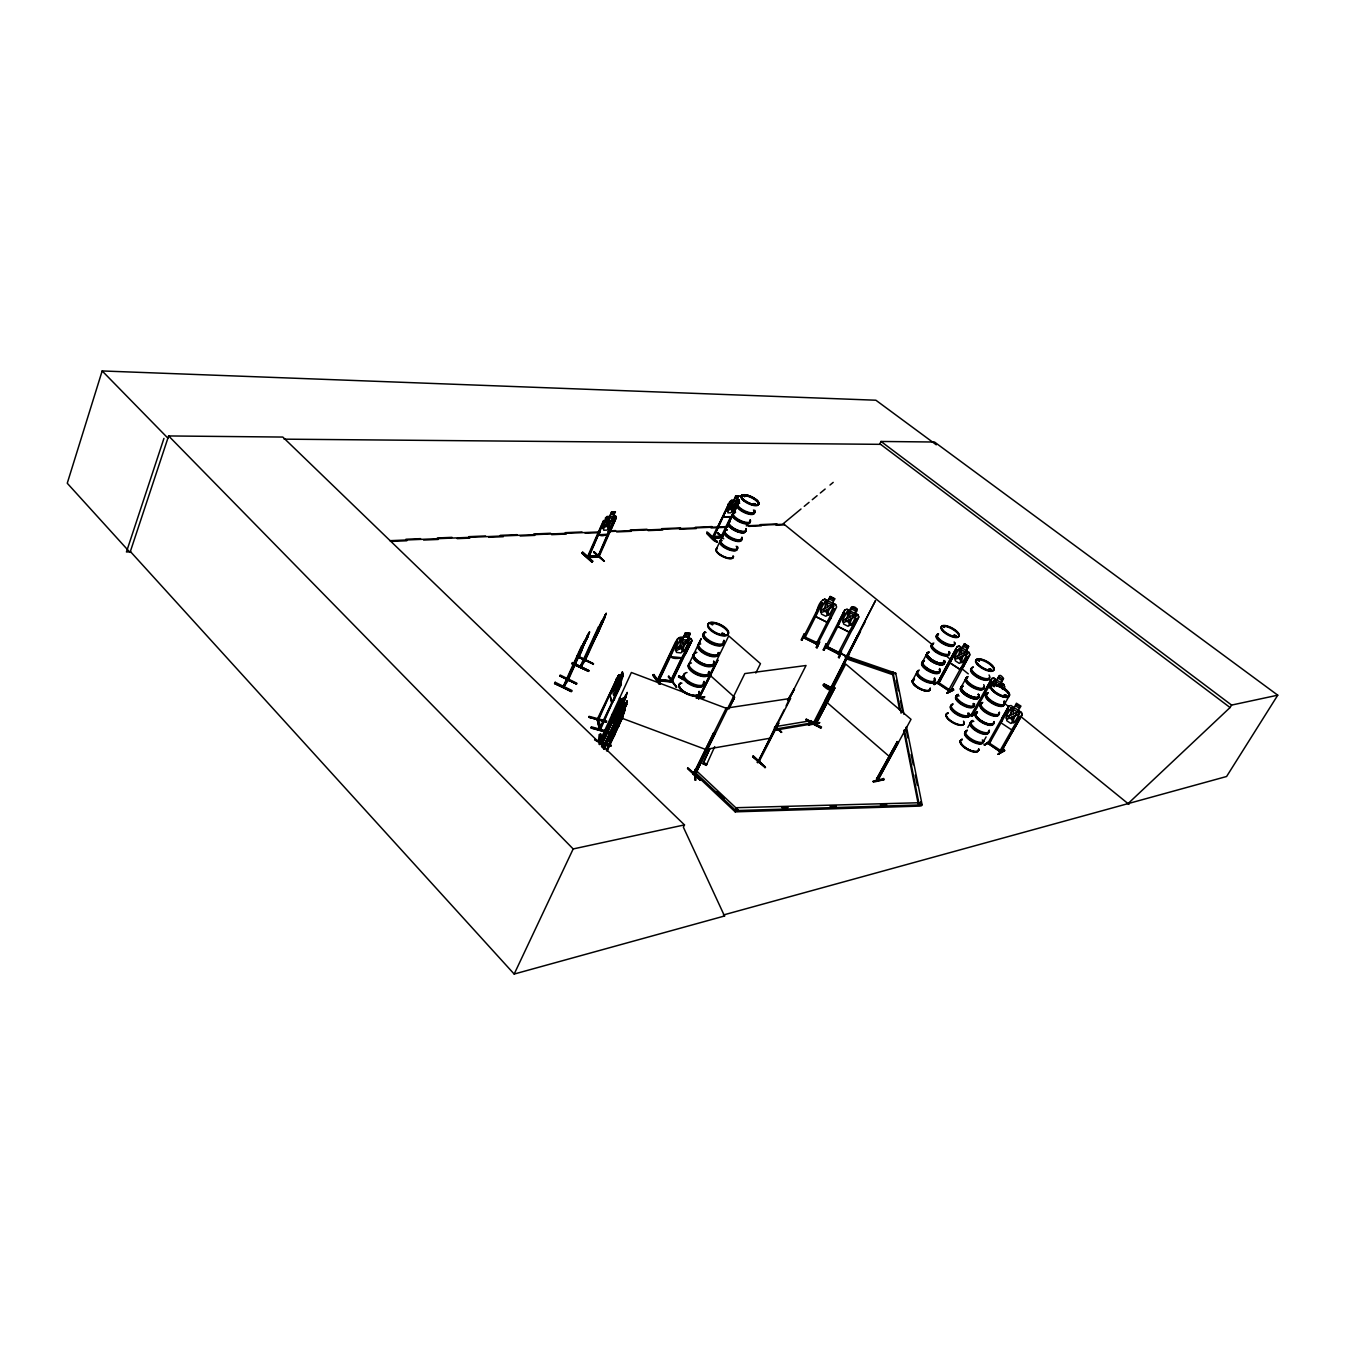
<?xml version="1.0" encoding="UTF-8"?>
<svg xmlns="http://www.w3.org/2000/svg" width="1345" height="1345" viewBox="0 0 1345 1345"><rect width="100%" height="100%" fill="white"/><g stroke="black" fill="none" stroke-linecap="round" stroke-linejoin="round"><path stroke-width="1.5" d="M979.278 660.647L977.899 660.395M978.79 660.496L979.294 660.294M603.955 619.255L606.141 613.404L601.333 622.147M700.089 697.45L698.963 696.979L699.652 697.517M814.751 721.946C812.161 722.147 817.138 721.693 813.775 723.946L833.278 685.984M695.18 779.73L695.483 769.088L694.962 779.814L695.937 780.167L695.298 769.76M696.071 770.197L695.483 769.088M600.711 727.695C599.887 730.15 600.492 724.787 600.021 729.175M599.298 728.889L619.036 687.833L599.517 729.948L599.13 728.839L600.105 729.209M620.684 685.58L621.272 682.672L600.223 730.1L599.904 729.04M713.338 733.294L714.935 734.219L713.338 733.294L693.247 774.468L694.827 774.955L714.901 733.109L695.012 775.023L744.811 673.576L806.025 665.506L788.321 700.358M694.962 779.814L695.079 769.928M598.559 718.18L598.777 719.222L598.575 718.297M598.256 720.651L597.13 719.575L616.851 678.754L598.155 720.617M758.731 762.396L778.755 723.038L757.622 762.548L790.641 698.408L726.182 708.142L693.247 774.468L694.306 771.526L735.849 810.581L920.854 804.915L920.199 806.092L735.194 811.859L695.163 774.182L693.986 774.468L714.212 733.697L715.338 733.513M955.505 636.673L955.303 635.849M955.74 635.832L953.807 635.445L956.564 636.521M953.975 635.512L955.353 636.857M954.479 635.933L954.513 635.143M609.05 731.545L608.781 732.958L590.976 727.679L591.38 726.821L609.016 731.663M608.73 732.403L591.094 727.527M670.903 680.166L672.517 680.318M672.08 682.134C671.743 678.014 673.206 683.663 670.23 681.511L681.78 657.621M816.398 647.315L819.223 640.977L816.196 647.449L817.003 647.853L819.626 642.036L818.836 641.666M817.02 647.819L819.643 641.985M943.265 626.82L944.274 627.325M591.144 728.149L608.814 732.857M838.776 656.797L839.129 657.806L841.6 651.871L840.793 651.552M839.145 657.772L841.029 651.568M841.23 650.946L838.338 657.402M607.183 750.039L621.777 718.6L625.206 709.925L625.173 706.646L622.634 712.161L622.836 709.807L622.55 717.507M623.34 702.897C632.066 678.468 623.576 704.023 622.634 706.293L604.09 746.29M623.223 712.9L623.592 711.572M614.934 734.252C606.914 750.308 621.155 704.074 623.643 706.697L627.089 701.115L623.458 712.732M623.929 712.077L624.03 710.16M624.769 699.854L625.677 696.222L625.593 698.105M624.753 710.328L625.089 706.915M622.348 717.44L625.173 706.646M623.424 705.183L623.693 697.651L623.576 699.686M614.06 718.331L613.74 725.997L622.567 707.941L623.408 702.83M676.585 687.11L668.583 675.947L676.569 687.144L676.148 686.269M603.67 749.098L620.533 713.808L604.308 749.333M620.264 710.849L620.936 710.194L603.384 746.963M620.734 702.275L621.407 701.653L602.072 744.188L602.879 741.7L602.039 742.457M617.288 726.737L617.473 723.711L622.029 713.976L621.861 716.986L606.545 749.821M618.212 714.38L618.381 711.421L622.886 701.771L622.718 704.713L602.56 747.971M612.765 738.489L613.303 730.722L615.506 724.484M613.824 725.745L614.261 718.398M596.339 741.045L610.781 745.971M626.35 702.712L625.425 706.36L625.543 704.461M626.82 704.343L626.888 701.048M624.231 711.808L624.584 704.225L603.737 748.19M622.046 716.33L622.247 713.153M623.357 711.236L623.542 708.277L621.289 713.119M619.389 723.845L619.541 721.592M619.608 721.525L618.515 726.603L619.255 723.644M816.264 723.929L815.087 722.904M602.745 741.7C601.114 742.289 600.61 743.886 602.072 744.02M601.568 746.744L601.854 742.894M602.207 746.963L602.476 743.112M816.264 723.795L815.204 723.005M610.142 736.825C609.016 757.353 608.898 733.95 612.53 730.722M621.054 699.064L619.44 698.139L621.054 699.064L601.534 740.591L621.087 698.744M593.918 552.257L604.376 561.168L594.036 551.618M953.605 690.002L947.014 693.196L953.622 690.086L953.286 688.943L947.014 693.196M953.336 689.06L947.452 692.608M602.409 739.548L600.761 738.035L600.324 739.649M600.643 738.069C605.502 738.59 598.844 742.86 601.03 738.102M598.643 742.289L599.483 734.471L599.433 744.323M600.66 734.084L599.45 744.592L600.812 734.067L599.433 734.521M600.828 738.136L602.409 739.145M603.888 561.151L593.717 552.358M1004.295 749.552L998.074 754.326L1004.58 750.678L998.074 754.326M621.188 682.789L620.617 680.452L623.105 675.257L622.281 671.928L623.29 675.308L620.432 683.882L613.707 695.819L612.967 692.692L614.463 686.942L622.432 672.265M623.29 712.598L621.726 716.078M873.023 781.411L883.867 779.73L873.51 782.134M883.631 778.604L883.867 779.797M831.529 687.967L823.812 683.882L831.227 687.581M831.714 688.606C831.378 695.382 812.363 676.367 832.656 690.288M831.294 686.807L832.118 686.454M830.706 618.633L826.872 622.197L815.843 616.683C816.718 610.596 818.5 601.333 824.737 599.147L827.948 600.744M816.028 616.598L816.751 611.656M584.873 659.487L585.932 659.184L585.294 660.614M584.251 661.034L585.277 660.798M600.173 729.982L600.963 728.452M825.376 647.264L839.532 654.578L840.255 653.115L838.994 652.409L826.183 646.02L825.275 647.466L844.694 609.991L846.98 609.184L850.174 610.849C849.536 602.56 861.977 608.697 854.899 613.202L857.975 614.665L858.833 617.086L852.848 628.703L849.031 632.184L838.036 626.619L838.776 621.609M581.78 665.489L581.225 666.851M838.036 626.619L838.944 621.659L844.828 610.126M584.671 660.076L579.981 667.187L581.225 665.035M580.754 665.725L581.275 666.078M597.214 719.693L599.5 729.831L600.206 728.452M670.92 656.713L671.592 651.821M568.548 679.444L569.086 678.771L567.977 678.973M588.168 636.79L588.303 635.563L567.304 680.62L568.431 680.116M585.613 640.035L586.622 639.699L585.714 639.312L583.31 643.414L563.488 687.379L564.698 685.21M562.933 686.891L563.505 685.378L564.345 685.799M563.622 685.546L564.799 685.193M599.988 530.384L599.181 534.722L607.654 534.251M764.801 767.642L765.204 766.818L753.032 755.789L765.456 767.423L752.612 756.596L765.456 767.474M949.957 662.95L950.982 657.89L949.957 662.95L959.876 669.491L963.676 666.246L959.859 669.289M765.002 767.507L752.83 756.462M778.654 729.646L781.596 732.352L776.721 728.671M985.313 689.951L984.254 695.096L985.465 690.035M1015.542 726.502L1011.524 729.797L1001.1 722.887L1002.143 717.709L1008.834 706.276M1001.168 722.837L1002.21 717.658M621.524 718.062L621.609 717.12L619.44 720.197C629.544 696.374 609.655 736.875 618.347 722.484L615.808 730.369L621.524 718.062L706.999 749.955M613.135 730.974L613.135 731.882M736.959 500.121L738.926 499.987L739.464 501.517L731.142 516.867L723.492 517.001L724.551 512.966M723.593 517.085L724.568 512.849M587.984 636.689L588.219 635.765M604.863 616.968L603.619 618.868M724.35 634.739L723.459 634.739M724.938 634.756C722.719 637.026 721.626 631.847 721.996 633.411M754.646 503.635L755.571 504.308L754.78 504.829M755.587 504.526L753.704 503.669L754.293 504.627M579.947 667.103L598.559 626.652M936.288 444.808L875.881 400.222L102.17 370.951L67.25 483.242L130.045 552.425L168.629 435.948L282.803 437.058L684.487 824.905L683.361 827.175L724.518 915.995L723.492 914.953L1226.59 776.502L1277.75 695.18L934.489 442.017L881.025 441.463L879.865 443.783L1230.07 707.537L1231.6 705.083L1277.75 695.18M712.093 624.181L712.665 624.198M711.001 623.828L712.749 624.719L711.387 623.609M711.438 623.727L711.875 624.483M712.497 624.046L711.791 623.424M622.365 707.857L623.492 705.066M609.487 744.525L622.634 717.373L607.133 750.964M744.642 495.717L745.08 496.12M744.626 496.574L744.525 496.708M623.357 714.565L624.097 711.606L606.477 750.729M163.939 438.403L126.43 551.971L130.616 551.786M611.975 703.116L610.176 695.348L618.28 675.526L597.499 720.651L598.172 719.071M597.937 631.393L598.559 630.385M613.858 730.268L612.278 737.094L614.093 734.589M582.688 646.222L584.739 641.212L583.511 644.642M596.894 632.688L595.852 635.529L599.786 628.451M614.077 732.016L612.967 735.984M599.416 627.308L601.467 622.382L600.206 625.778M559.923 675.694L576.585 683.798M612.732 730.789L610.075 736.925M593.397 663.993L576.887 656.495L593.364 664.077L578.989 656.932M579.426 655.772L575.626 661.353L577.392 657.066M575.626 661.353L577.459 656.965M594.171 637.648L592.54 642.053L596.121 636.757M581.124 666.935L601.383 622.012L592.54 642.053L598.794 631.242L596.087 636.857M856.126 618.767L857.337 619.608L856.126 618.767L837.935 653.788L838.994 652.409L853.823 660.513M844.643 613.034L843.349 612.395L844.643 613.034L826.721 648.172L827.478 646.659L825.948 646.239M581.679 552.997L582.654 552.207L592.691 561.168L591.716 561.975L581.696 552.98L591.817 561.874L592.674 561.184M588.774 557.603L588.673 555.804L587.496 557.603L598.777 556.964L587.126 557.233L589.009 555.888M588.421 557.217L587.261 557.25L603.485 520.582L604.51 520.549L588.656 557.57M604.863 520.868L603.838 520.902L587.799 557.637M610.933 529.947L616.329 517.724L615.741 516.177L607.133 516.699C604.393 521.389 589.984 541.026 607.772 534.352L610.933 529.863L607.789 534.486M588.303 557.217L599.651 531.561M601.265 527.879L602.896 524.214M615.354 511.705L611.605 511.823L609.705 516.463L607.217 518.195L603.468 526.685L603.737 530.233L607.217 530.098L610.68 526.399L614.43 517.959L613.253 516.497L615.455 511.789L611.672 511.957L609.756 516.614L607.032 516.614M616.178 517.791L598.895 557.032L598.777 555.25L597.718 557.082L609.335 529.829M823.258 649.837L824.048 650.274L823.241 649.87L825.931 644.02M824.031 650.038L826.94 643.734L824.048 650.274M597.92 557.065L613.959 520.532L614.984 520.498L613.959 520.532M598.357 556.628L614.631 520.196M571.659 691.195L554.543 683.479L571.591 691.347L571.978 690.506L555.182 682.285M554.812 683.109L555.182 682.268M559.823 675.896L560.209 675.039L576.837 683.243L576.467 684.05L559.823 675.896L576.467 684.05M571.894 663.757L588.572 671.239L571.961 663.623M572.146 663.371L572.516 662.547L588.891 670.567L588.505 671.39L572.129 663.371M581.746 645.617L562.916 687.093L567.725 679.897M576.887 656.495L577.274 655.654L593.481 663.657L593.111 664.447M583.511 643.498L563.622 687.312L568.363 679.864M876.671 779.461C876.772 780.403 880.925 779.747 877.562 777.78M585.697 639.396L588 634.235L567.304 680.62M587.109 637.345L589.564 631.965L567.893 680.906M600.122 624.467L580.62 667.524L585.226 660.345M584.201 661.101L603.182 621.037L602.409 620.533M584.537 660.429L606.141 613.404M584.89 661.303L604.594 617.943L598.76 631.293M571.322 691.75L554.594 683.378M709.807 748.778L702.947 763.758L706.243 765.372L714.75 746.593M805.352 637.227L817.928 643.011L817.373 644.659L836.624 606.982L835.733 604.628L832.673 603.098M833.816 608.915L835.195 609.369L833.816 608.915L816.18 644.036M826.872 622.197L815.86 616.632M817.323 644.574L803.251 637.58L821.122 602.358L822.333 603.199L821.122 602.358M702.947 763.758L709.555 749.417M816.936 642.523L818.18 643.145M588.791 717.238L589.144 716.347L606.696 721.088L606.309 721.929L588.791 717.238L606.309 721.929M598.777 718.449C595.347 722.803 603.821 736.791 598.609 719.76M598.206 720.819L598.794 719.34M622.483 671.979L619.86 677.325L619.322 675.106M599.13 728.94L599.82 727.46M620.818 685.58L614.312 699.299M620.785 701.417L601.417 742.978M602.123 743.331L623.878 697.736M623.492 699.972L625.997 694.491M626.198 694.558L618.465 709.841L616.279 718.516L618.112 715.977M619.927 713.825L624.702 704.511M604.359 748.425L622.836 709.807M624.551 706.613L627.089 701.115M610.714 746.206L611.118 745.315M721.609 536.773C716.33 538.958 711.606 534.284 713.422 538.017L729.007 503.904L712.144 537.731L722.853 536.436L721.761 536.42M729.007 503.904L713.136 537.681L712.127 537.681M723.728 538.807L717.642 532.721L722.484 536.823M652.829 675.274L654.023 674.551L652.829 675.274L659.252 684.168M717.154 541.783C695.214 517.909 714.38 545.767 717.473 541.245M736.673 500.172L738.825 495.834L736.791 500.256L737.732 501.618L734.051 509.402L730.89 512.764L727.897 512.849L727.847 509.553L731.529 501.752L733.798 500.323L735.614 495.885L738.926 495.918M130.347 551.5L514.177 974.049L573.172 848.947L684.487 824.905M724.484 531.712L720.853 537.361L722.349 536.067M720.87 537.277L730.654 516.799M753.435 510.024A9.684 3.447 25.4 0 1 751.62 514.076A9.684 3.447 25.4 0 1 740.187 509.52A9.684 3.447 25.4 0 1 738.102 503.904L721.441 537.681M726.25 527.98L730.654 518.649M716.397 548.928L719.962 541.447M722.181 537.697L723.946 533.864M730.991 518.935L739.346 501.433M824.704 599.197L835.699 604.678M581.679 649.753L586.924 638.068L586.302 639.026M658.882 680.873L659.807 679.444L658.142 678.855L657.503 680.704L658.915 680.94L677.376 641.968L675.778 641.464L657.251 680.335L671.693 681.696L687.48 648.542M671.962 682.049L657.503 680.704L677.527 638.892L679.881 637.328L683.243 637.816M657.89 680.839L658.512 679.376L670.97 680.923L659.353 679.494M677.661 638.976C674.585 649.719 661.185 660.815 681.999 658.024L685.816 653.334L691.952 640.455L691.078 638.572L687.967 638.236L690.355 633.512L687.816 638.488L689.447 640.354L685.177 649.332L680.957 652.897L676.485 652.443L675.896 648.34L680.166 639.329L683.327 637.984L685.462 632.856L683.159 637.698M658.495 680.351L659.538 679.477M658.646 680.436L670.113 656.41M804.663 638.253L822.417 602.997M803.89 636.319L805.268 637.429M670.499 681.915L671.054 680.183M672.517 680.704L670.651 681.932L688.808 642.876L690.388 643.381L689.077 643.229M671.878 682.15L691.75 640.506C690.422 636.034 680.839 636.37 677.527 638.892M803.318 637.345L805.268 636.656M812.447 723.593L820.938 728.116L806.109 719.071L821.509 726.989L821.106 727.746L812.565 723.341M692.036 640.573L685.9 653.451L681.865 657.755L670.836 656.612M683.411 679.83L678.704 676.501M679.006 675.879L684.033 678.821L679.006 675.879L682.033 678.569M689.397 663.22L693.499 654.645M693.902 653.821L698.021 645.196M802.242 639.564L801.116 639.917L803.957 634.134M801.906 640.304L804.999 633.865L801.839 640.136M604.712 616.43L605.569 614.917M849.552 653.72L830.622 690.388M864.953 622.247L846.089 657.201L845.702 655.94L895.72 673.189L903.958 714.279M718.062 660.16L698.778 698.828L698.996 696.945M696.878 697.836L704.73 696.676L704.343 697.467L698.274 698.408L728.704 635.899L760.463 663.657L755.823 673.021M698.727 698.828L717.658 660.21M710.832 675.055L698.845 698.341M704.023 697.181L696.239 698.307L704.343 697.467M892.407 673.223L892.945 672.13L892.895 674.753L845.585 658.546L875.545 600.526L830.924 687.497M846.98 655.503C847.585 657.957 847.72 653.3 846.089 657.201M572.466 662.665L588.858 670.634M813.406 722.971L860.514 631.242L830.437 689.43M830.504 687.967L832.118 686.622M687.631 768.314L699.955 780.05L700.375 779.209L687.9 767.76M728.755 707.336L734.286 698.122L728.94 708.983M728.519 708.613L734.286 698.122M706.243 765.372L706.865 764.111L703.569 762.514M832.925 689.766L823.325 684.84L832.706 689.245M853.924 660.294L839.818 652.93L854.193 659.807M580.065 651.451L581.813 647.971M600.005 626.451L603.535 619.389L602.93 620.314M583.142 647.315L579.056 654.628L585.882 639.497M804.999 633.865L803.839 634.184M804.814 638.32L805.537 636.857M828.032 600.963L830.151 596.39L834.858 598.794L832.42 603.232L834.034 605.855L829.932 613.959L825.813 616.245L821.425 614.06L820.82 609.419L824.922 601.299L828.016 601.03L830.218 596.659M824.855 701.014L841.684 667.675M815.911 643.919L816.684 642.389M787.514 700.157L794.088 688.993L786.119 705.873M841.886 666.313L857.353 635.731M787.918 700.526L794.508 689.363M757.924 762.565L777.275 722.837L778.755 723.038M777.746 722.383L784.253 709.538M735.665 808.967L736.303 807.706L918.837 802.746L920.854 804.915M774.283 727.897L776.569 729.948L777.158 728.771L813.338 722.668L811.085 720.668L776.889 726.384M735.194 811.859L735.849 810.581M737.632 811.338L738.27 810.06L736.303 807.706M780.991 732.453L781.445 731.68L776.973 727.763M826.973 643.751L825.813 644.087M852.511 606.662L850.259 611.084L847.165 611.353L843.029 619.44L843.618 624.063L848.006 626.266L852.125 623.979L856.277 615.892L854.663 613.27L856.916 608.865M823.325 684.84L832.589 689.481M808.278 724.652L819.845 722.584L808.379 724.602M810.48 721.828L811.085 720.668M845.585 658.546L845.702 655.94M814.162 721.626L812.75 723.812L776.569 729.948M815.675 723.913L815.322 725.443L834.875 687.984L833.799 687.06L814.162 724.551L845.702 664.06L911.019 719.323L877.831 780.419L877.697 777.898M814.028 724.316L815.44 723.089M834.875 687.984L815.322 725.443M815.692 725.375L816.415 723.997M583.495 643.515L584.638 640.876M895.148 674.249L895.72 673.189M912.566 680.402L916.634 672.853M922.535 661.807L926.621 654.191M872.821 781.529L883.615 778.486M897.317 741.599L876.469 779.226L897.317 741.599L898.443 742.558L877.713 780.302L876.604 779.343L877.713 777.83M934.187 684.655L940.155 680.957L933.48 684.185L940.525 680.486L934.203 684.42M955.841 648.996L937.28 683.193L957.085 646.609L959.271 645.987L969.173 652.459L969.863 654.931L950.074 691.347L937.347 682.856M957.001 649.769L938.373 683.899L957.001 649.769L955.622 649.114M601.064 623.458L602.56 620.701M962.163 647.87L964.449 643.65L968.719 646.441L966.416 650.661M964.516 643.885L962.163 648.139L959.271 648.155L955 656.024L955.286 660.765L959.237 663.371L963.205 661.404L967.492 653.552L966.13 650.745L968.501 646.474L964.466 643.919M968.299 657.419L967.139 656.663L948.444 690.573L949.318 689.178L950.209 690.103M963.491 666.162L969.627 654.948L969.173 652.459M961.12 687.16L965.391 679.444M918.198 803.923L918.837 802.746M967.526 716.566L974.352 712.631L968.148 716.868M971.224 715.153L972.401 716.246L971.645 714.077L970.955 715.288L991.635 678.586L993.854 677.964C999.705 684.958 996.679 669.02 1003.572 678.502L1000.949 682.823L1002.277 685.715M971.191 715.473L971.847 713.909M985.397 690.069L991.753 678.721M906.429 726.603L922.098 804.663L921.443 805.823L920.636 801.721M991.517 681.764L990.122 681.108L991.517 681.764L972.267 716.162L971.09 715.372M972.031 713.96L973.292 714.884L972.401 715.893M967.795 727.477L970.048 723.442M989.449 688.119L993.871 680.183L996.83 680.183L999.268 675.879M994.274 684.773L996.04 681.612L1000.108 684.269M1000.899 682.856L1003.269 678.586M983.834 740.927L986.12 736.909M1004.934 703.435L1009.389 695.533M983.868 744.794L990.307 741.045M984.607 745.298L990.845 740.54L984.624 745.063M988.659 742.104C992.072 743.062 986.053 745.803 988.424 741.952M1008.582 709.37L1007.153 708.68L1008.582 709.37L988.928 744.34M612.563 738.405L614.951 734.118M1001.773 750.93L1000.277 749.922L999.604 751.536M999.873 750.426L999.587 751.552L1019.426 716.532L1020.653 717.339L1019.426 716.532M987.684 743.55L1008.716 706.125L1011.003 705.52L1021.393 712.362L1022.116 714.935L1000.848 752.326L1001.252 750.897L989.634 743.297M1021.393 712.362L1022.049 714.968L1000.714 752.225L987.701 743.213M1004.261 749.501L1004.58 750.678M611.79 703.065L614.295 699.165M614.497 699.215L611.723 703.317L609.991 695.298M567.775 679.578L564.513 685.513M597.634 631.595L603.216 620.331L601.82 622.365M601.518 622.231L605.048 617.052M575.441 661.252L579.241 655.688M604.813 615.741L606.326 613.488M580.872 650.61L582.351 648.458M603.939 617.859L604.83 616.565M586.975 637.58L588.303 635.563M584.756 641.094L588.488 635.664M585.109 641.178L586.588 639.06M588.152 634.42L589.564 631.965M588.034 634.89L588.992 633.529M587.277 636.588L588.152 635.025M621.709 715.288L623.307 712.984M1004.732 695.567L1006.648 695.953L1005.69 695.079M1006.514 695.567L1006.615 696.727M588.824 717.003L606.393 721.643M731.142 516.867L734.185 512.697M617.204 728.368L615.337 730.907L617.557 722.097L626.888 704.276M992.98 685.799L994.392 686.723L993.266 685.614M990.828 670.415L990.508 669.003M991.45 670.482L990.71 669.188M979.379 661.067L979.143 660.059M978 660.16L978.941 660.614M1128.035 803.621L1230.07 707.537M826.872 621.928L830.554 618.532M622.853 698.559L623.693 697.651M621.995 710.698L623.038 709.874M729.915 501.786L731.545 500.357M568.229 678.435L569.187 678.754M801.015 508.998L783.311 523.642L932.388 644.726M804.226 506.342L809.051 502.341M812.279 499.684L817.104 495.7M820.315 493.027L825.158 489.042M829.983 485.041L833.194 482.384M724.888 634.924L723.862 634.975M597.281 556.729L598.458 556.611M808.883 725.005L819.408 723.139M973.898 713.153L968.131 717.104M998.478 753.603L1004.227 749.484M1001.487 685.647L1000.377 684.386L997.368 685.967M753.419 503.618L753.856 504.509M693.785 772.837L695.735 773.543M967.408 716.616L973.965 713.338M744.878 496.49L743.919 496.053M1003.807 684.756L1004.698 687.144M991.635 678.586L993.854 678.149L1004.009 684.622L1004.648 687.177M1001.117 682.806L1004.009 684.622M950.747 690.12L949.116 689.346M947.435 692.507L953.286 688.943M948.914 689.649L948.679 690.725M937.314 683.176L938.02 681.629M937.751 681.797L939.23 682.487L938.137 681.73M939.18 682.924L949.133 689.531M618.28 675.526L619.574 674.955L618.263 675.711M758.479 761.909L757.201 762.161M758.345 761.135L759.622 761.001L758.967 760.413M695.903 772.837C693.364 772.686 697.601 771.442 694.306 774.468M1006.161 696.391L1005.572 696.29M822.552 600.139L824.737 599.315M953.908 635.328L955.101 635.227M695.684 773.577L693.785 772.484L695.466 772.753M944.56 627.022L943.686 626.619M944.341 627.459L943.669 627.123M957.136 646.794L959.187 646.205M514.177 974.049L724.652 915.962L723.475 914.97M722.753 536.42L721.861 536.42M720.954 537.327L721.761 537.243M722.282 537.664C709.992 539.917 709.252 535.428 721.273 536.487M587.916 555.905L597.701 555.788M599.954 739.565L601.534 740.54M724.316 634.47L723.375 633.882M757.739 762.531L758.782 762.329M705.839 749.384L770.45 738.153M733.866 697.752L733.227 698.29M598.054 556.09L588.841 556.275M405.904 539.244L420.581 538.639M437.344 537.95L452.021 537.344M468.8 536.655L485.579 535.949M500.256 535.344L517.018 534.654M533.797 533.965L550.576 533.259M565.253 532.654L582.015 531.964M609.285 530.838L615.573 530.586M630.25 529.98L647.029 529.274M661.706 528.669L680.57 527.896M695.247 527.29L712.026 526.584M760.244 524.6L777.023 523.911M389.882 540.673L599.534 531.931M607.923 531.578L727.41 526.584M746.29 525.794L784.017 524.231M392.152 541.379L406.829 540.757M423.608 540.051L438.302 539.446M457.182 538.639L469.775 538.118M488.655 537.311L503.333 536.705M520.128 535.999L534.806 535.377M551.584 534.671L566.279 534.049M585.159 533.259L599.836 532.637M616.632 531.931L631.309 531.309M648.105 530.602L662.782 529.98M679.561 529.274L696.357 528.568M711.034 527.946L727.813 527.24M748.795 526.366L761.388 525.828M776.065 525.206L784.471 524.853M717.322 533.41L722.299 537.378M615.842 516.261L613.438 516.346M723.644 516.85L731.024 516.631M781.815 807.689L788.12 807.521M830.067 806.361L836.371 806.176M880.42 804.966L886.725 804.781M1005.135 694.76L1004.009 695.046L1005.102 696.054M1005.589 695.718L1006.514 696.004M729.36 504.173L728.133 503.921M733.748 500.172L729.713 501.651L712.783 538.084M731.428 500.273L739.027 500.071M735.765 496.12L738.758 496.07M989.769 668.768L988.726 669.289L989.802 670.079M989.836 668.852L989.601 669.944M990.492 669.86L990.828 669.608M991.282 670.55L989.617 669.793M758.176 761.909L757.302 762.094M284.148 439.159L880.588 444.338M956.043 636.622L955.118 636.387M825.527 647.332L839.431 654.258M712.093 624.551L711.37 624.181M803.469 637.412L817.424 644.373M598.424 555.788C600.795 555.821 596.524 554.274 597.752 557.032M753.839 504.005L754.78 504.056M755.436 505.064L753.284 504.291M753.469 503.669L754.646 503.686M677.376 641.968L675.778 641.464M685.462 632.856L690.271 633.394L685.546 633.041M1004.547 694.844L1005.993 695.399M1005.808 694.978L1004.698 694.76L1005.539 695.432M1006.363 696.525L1005.034 696.004M993.131 685.698L994.14 686.202M989.399 669.02L990.677 669.474M989.264 668.936L990.492 669.053M954.345 635.277L956.076 635.916M949.873 691.481L937.213 683.075M693.432 773.997L694.844 774.619M610.075 695.432L612.143 689.245M617.069 679.679L616.245 678.586M722.954 633.428L721.828 633.545L723.845 635.042M1005.387 695.096L1004.547 695.466M814.515 724.35L815.507 725.157M845.148 657.016L893.467 673.694M594.91 739.548L611.118 745.349M594.574 739.868L608.999 744.945M596.39 740.809L610.832 745.92M622.886 698.391L601.972 744.188L602.224 743.365M922.098 804.663L918.988 803.52L904.344 729.612M611.824 714.514L615.707 715.96M727.359 708.714L631.377 672.5L600.29 740.137M827.192 646.895L838.49 652.678M839.414 654.578L858.665 617.019L857.807 614.85L846.98 609.369M724.972 634.958L722.584 633.361L723.61 634.403M990.508 669.928L989.466 669.171M830.235 596.608L834.623 598.861M838.221 626.535L849.031 631.931M823.493 685.412L830.891 689.161M809.438 721.744L805.789 719.693L808.95 721.962M678.401 676.854L681.78 678.754M1004.917 696.172L1006.867 696.172M723.862 633.495L724.585 634.605M1002.092 688.724L1003.303 689.514M950.125 662.883L959.927 669.238M987.785 743.297L1000.966 752.057M815.036 725.241L814.213 724.535M990.592 669.44L991.551 670.567M1005.152 695.92L1004.866 695.146M881.025 441.463L1231.6 705.083M947.065 656.646L950.327 659.285M961.742 668.566L968.265 673.862M1004.127 702.981L1009.019 706.966M1020.435 716.229L1128.959 804.36M707.42 533.713L717.137 541.951M706.982 533.797L716.683 541.884M833.446 687.127L834.522 688.035M896.964 741.667L898.09 742.625M567.96 679.158L567.355 680.553M826.2 701.787L890.407 757.42M607.032 516.463L605.233 518.228M593.868 552.173L604.359 561.235M776.754 728.334L781.596 732.352M592.59 561.252L582.57 552.24L592.355 561.941M774.888 726.72L777.158 728.771M709.74 675.005L734.706 697.382M759.521 760.951L758.042 760.715M687.48 768.432L699.955 780.05M755.184 504.308L755.806 505.014L755.369 504.156M696.76 771.072L738.27 810.06M716.885 791.835L724.283 798.795M168.629 435.948L573.172 848.947M102.17 370.951L167.906 438.151M668.213 676.737L676.014 686.992M653.889 674.602L660.445 683.445M660.059 684.033L653.636 675.14L660.076 684.235M652.947 675.173L659.369 684.067M738.926 499.987L739.33 501.584M622.651 675.661L622.163 673.66L621.861 677.376M619.389 674.904L621.373 682.856M619.036 687.833L619.255 688.758L618.414 687.648M896.375 680.419L898.443 690.708M900.494 700.98L902.545 711.253M905.841 727.712L907.892 737.985M911.17 754.427L913.238 764.717M915.289 774.989L917.34 785.261M892.945 672.13L901.083 713.203M892.794 675.257L899.687 710.194M903.739 730.738L917.946 802.629M994.476 685.076C991.837 678.637 997.805 680.2 995.905 685.008M948.864 653.821A9.953 3.716 28.2 0 1 939.785 654.393A9.953 3.716 28.2 0 1 931.11 645.785M931.782 645.045A9.953 3.716 28.2 0 1 932.993 644.675M948.696 652.006A10.104 3.766 28.2 0 1 944.997 655.469A10.104 3.766 28.2 0 1 933.43 649.534A10.104 3.766 28.2 0 1 933.195 644.036M928.706 652.628A9.953 3.749 28.2 0 0 928.924 658.108A9.953 3.749 28.2 0 0 940.306 663.959A9.953 3.749 28.2 0 0 943.988 660.496A9.953 3.749 28.2 0 1 940.273 664.043A9.953 3.749 28.2 0 1 928.874 658.193A9.953 3.749 28.2 0 1 928.655 652.712A9.903 3.732 28.2 0 0 928.924 658.176A9.903 3.732 28.2 0 0 940.256 663.993A9.903 3.732 28.2 0 0 943.904 660.546M944.812 661.236A9.919 3.732 28.2 0 1 933.464 660.681A9.903 3.732 28.2 0 1 929.025 652.14A9.903 3.732 28.2 0 0 933.464 660.664A9.903 3.732 28.2 0 0 944.795 661.252A9.903 3.732 28.2 0 1 933.464 660.664A9.919 3.732 28.2 0 1 929.008 652.123M944.728 661.471A9.953 3.749 28.2 0 1 933.329 660.916A9.953 3.749 28.2 0 1 928.874 652.325M954.462 643.751A10.121 3.716 28.1 0 1 942.912 643.095A10.121 3.716 28.1 0 1 938.322 634.47M949.721 652.224A9.97 3.699 28.1 0 1 938.339 651.602A9.97 3.699 28.1 0 1 933.85 643.061M954.009 645.314A9.987 3.665 28.1 0 1 941.55 642.944A9.987 3.665 28.1 0 1 938.121 635.109M948.965 651.501A10.104 3.766 28.2 0 1 940.34 653.401A10.104 3.766 28.2 0 1 932.219 643.936M954.143 641.952A10.121 3.716 28.1 0 1 950.461 645.381A10.121 3.716 28.1 0 1 938.86 639.43A10.121 3.716 28.1 0 1 938.591 633.983M954.9 642.658A9.987 3.665 28.1 0 1 944.661 642.607A9.987 3.665 28.1 0 1 937.768 633.865M934.237 680.805A9.903 3.833 28.3 0 1 922.855 680.351A9.903 3.833 28.3 0 1 918.5 671.676M934.102 678.973A10.037 3.884 28.3 0 1 925.444 681.041A10.037 3.884 28.3 0 1 917.458 671.458M914.281 679.528A9.886 3.867 28.3 0 0 917.509 687.598A9.869 3.867 28.3 0 0 929.916 689.783A9.869 3.867 28.3 0 1 917.525 687.564A9.869 3.867 28.3 0 1 914.281 679.561M914.297 679.511A9.869 3.867 28.3 0 0 917.525 687.564A9.886 3.867 28.3 0 0 929.95 689.766M930.252 688.136A9.852 3.85 28.3 0 1 920.014 688.337A9.852 3.85 28.3 0 1 913.356 679.427M930.168 688.371A9.886 3.867 28.3 0 1 918.769 687.951A9.886 3.867 28.3 0 1 914.432 679.225M943.786 660.883A9.953 3.749 28.2 0 1 935.246 662.816A9.953 3.749 28.2 0 1 927.26 653.418M939.213 669.541A10.054 3.833 28.2 0 1 935.464 673.105A10.054 3.833 28.2 0 1 923.948 667.187A10.054 3.833 28.2 0 1 923.763 661.605M934.556 677.914A9.903 3.816 28.2 0 1 930.841 681.461A9.903 3.816 28.2 0 1 919.509 675.627A9.903 3.816 28.2 0 1 919.358 670.096M939.348 671.374A9.919 3.783 28.2 0 1 930.252 672.063A9.919 3.783 28.2 0 1 921.678 663.388M934.371 678.485A10.037 3.884 28.3 0 1 925.696 680.553A10.037 3.884 28.3 0 1 917.727 670.97M939.466 669.07A10.054 3.833 28.2 0 1 930.824 671.071A10.054 3.833 28.2 0 1 922.788 661.521M940.189 669.793A9.903 3.766 28.2 0 1 928.823 669.272A9.903 3.766 28.2 0 1 924.435 660.664A9.919 3.783 28.2 0 0 924.603 666.145A9.919 3.783 28.2 0 0 935.952 671.979A9.919 3.783 28.2 0 0 939.651 668.482M749.787 522.381A9.533 3.447 25.4 0 1 738.876 521.692A9.533 3.447 25.4 0 1 733.462 514.009M749.837 520.767A9.667 3.497 25.4 0 1 740.254 521.726A9.667 3.497 25.4 0 1 733.63 513.403M745.702 529.19A9.533 3.48 25.4 0 1 736.219 530.182A9.533 3.48 25.4 0 1 729.713 521.927M745.937 528.635A9.499 3.463 25.4 0 1 736.488 529.644A9.499 3.463 25.4 0 1 729.999 521.406M745.87 528.854A9.533 3.48 25.4 0 1 736.387 529.863A9.533 3.48 25.4 0 1 729.881 521.591M750.207 519.691A9.533 3.447 25.4 0 1 745.601 522.247A9.533 3.447 25.4 0 1 734.706 516.665A9.533 3.447 25.4 0 1 735.597 512.21M753.973 511.806A9.549 3.413 25.4 0 1 744.525 512.697A9.549 3.413 25.4 0 1 737.951 504.526M750.073 520.28A9.667 3.48 25.4 0 1 745.382 522.852A9.667 3.48 25.4 0 1 734.336 517.203A9.667 3.48 25.4 0 1 735.244 512.68M754.595 510.797A9.684 3.447 25.4 0 1 749.922 513.336A9.684 3.447 25.4 0 1 738.842 507.67A9.684 3.447 25.4 0 1 739.733 503.198M754.73 510.209A9.549 3.396 25.4 0 1 745.281 511.1A9.549 3.396 25.4 0 1 738.708 502.929M736.707 548.037A9.465 3.547 25.4 0 1 732.033 550.727A9.465 3.547 25.4 0 1 721.223 545.179A9.465 3.547 25.4 0 1 722.181 540.589M736.186 546.238A9.6 3.598 25.4 0 1 734.269 550.458A9.6 3.598 25.4 0 1 722.938 545.986A9.6 3.598 25.4 0 1 720.954 540.236M732.991 555.838A9.465 3.598 25.4 0 1 723.492 557.015A9.465 3.598 25.4 0 1 717.104 548.659M733.529 556.443A9.432 3.581 25.4 0 1 722.635 555.939A9.432 3.581 25.4 0 1 717.373 548.138M729.343 522.818A9.482 3.48 25.4 0 0 734.706 530.502A9.482 3.48 25.4 0 0 745.584 531.14A9.465 3.463 25.4 0 1 734.706 530.485A9.465 3.463 25.4 0 1 729.36 522.801M733.462 556.645A9.465 3.598 25.4 0 1 722.534 556.158A9.465 3.598 25.4 0 1 717.255 548.323M745.853 530.653A9.533 3.48 25.4 0 1 734.925 530.014A9.533 3.48 25.4 0 1 729.545 522.297M741.532 538.185A9.617 3.564 25.4 0 1 731.932 539.244A9.617 3.564 25.4 0 1 725.375 530.855M737.447 546.474A9.465 3.547 25.4 0 1 727.964 547.583A9.465 3.547 25.4 0 1 721.542 539.278M741.162 538.689A9.482 3.514 25.4 0 1 731.68 539.749A9.482 3.514 25.4 0 1 725.224 531.477M737.312 547.045A9.6 3.598 25.4 0 1 727.695 548.188A9.6 3.598 25.4 0 1 721.189 539.749M741.767 537.697A9.617 3.564 25.4 0 1 737.043 540.371A9.617 3.564 25.4 0 1 726.048 534.722A9.617 3.564 25.4 0 1 727.006 530.132M741.902 537.126A9.499 3.514 25.4 0 1 737.262 539.749A9.499 3.514 25.4 0 1 726.418 534.184A9.499 3.514 25.4 0 1 727.359 529.644M998.511 714.884A10.407 4.001 29.1 0 1 986.927 713.422A10.407 4.001 29.1 0 1 980.69 704.545M998.931 713.186A10.541 4.052 29.1 0 1 987.213 712.9A10.541 4.052 29.1 0 1 982.102 703.435M994.089 721.559A10.407 4.035 29.1 0 1 982.506 721.307A10.407 4.035 29.1 0 1 977.512 711.925M1003.757 701.955A10.575 4.001 29.1 0 1 1000.243 705.89A10.575 4.001 29.1 0 1 988.155 699.686A10.575 4.001 29.1 0 1 987.566 693.633M999.402 712.06A10.407 3.985 29.1 0 1 987.852 711.774A10.407 3.985 29.1 0 1 982.808 702.443M1003.975 703.906A10.424 3.951 29.1 0 1 992.425 703.569A10.424 3.951 29.1 0 1 987.348 694.289M999.217 712.682A10.558 4.052 29.1 0 1 987.499 712.396A10.558 4.052 29.1 0 1 982.388 702.931M1004.043 701.451A10.575 4.001 29.1 0 1 1000.529 705.385A10.575 4.001 29.1 0 1 988.44 699.165A10.575 4.001 29.1 0 1 987.835 693.129M1004.244 700.863A10.441 3.951 29 0 1 1000.781 704.73A10.441 3.951 29 0 1 988.861 698.593A10.441 3.951 29 0 1 988.256 692.641M982.321 739.901A10.34 4.119 29.3 0 1 978.74 743.97A10.34 4.119 29.3 0 1 966.954 737.884A10.34 4.119 29.3 0 1 966.5 731.747M983.38 740.843A10.474 4.169 29.2 0 1 971.662 740.708A10.474 4.169 29.2 0 1 966.702 731.108M978.437 749.4A10.323 4.169 29.3 0 1 966.853 749.333A10.323 4.169 29.3 0 1 961.994 739.8M993.367 722.753A10.357 4.035 29.2 0 1 981.833 722.517A10.357 4.035 29.2 0 1 976.873 713.169M978.605 749.081A10.323 4.169 29.3 0 1 967.021 749.014A10.323 4.169 29.3 0 1 962.179 739.481M988.81 731.176A10.508 4.136 29.2 0 1 982.354 733.311A10.508 4.136 29.2 0 1 971.191 725.997A10.508 4.136 29.2 0 1 973.814 721.374M983.851 740.944A10.34 4.119 29.2 0 1 971.14 738.893A10.34 4.119 29.2 0 1 967.391 730.133M988.373 731.697A10.357 4.085 29.2 0 1 976.806 731.512A10.357 4.085 29.2 0 1 971.88 722.097M983.666 740.338A10.474 4.169 29.2 0 1 971.931 740.204A10.474 4.169 29.2 0 1 966.988 730.621M989.096 730.688A10.508 4.136 29.2 0 1 977.378 730.486A10.508 4.136 29.2 0 1 972.368 720.954M989.281 730.066A10.357 4.069 29.2 0 1 977.714 729.881A10.357 4.069 29.2 0 1 972.771 720.466M983.43 687.581A10.172 3.85 28.7 0 1 972.015 687.16A10.172 3.85 28.7 0 1 967.206 678.216M983.868 688.22A10.323 3.9 28.7 0 1 971.157 685.95A10.323 3.9 28.7 0 1 967.408 677.577M978.37 694.272A10.172 3.884 28.8 0 1 974.822 698.005A10.172 3.884 28.8 0 1 963.188 692.036A10.172 3.884 28.8 0 1 962.717 686.337A10.121 3.867 28.8 0 0 963.222 692.036A10.172 3.884 28.8 0 0 974.772 698.105A10.172 3.884 28.8 0 0 978.319 694.356A10.121 3.867 28.8 0 1 974.789 697.971A10.121 3.867 28.8 0 1 963.222 692.036A10.155 3.884 28.8 0 1 962.751 686.32A10.121 3.867 28.8 0 0 963.188 692.103A10.121 3.867 28.8 0 0 974.755 698.038A10.155 3.884 28.8 0 0 978.319 694.323A10.121 3.867 28.8 0 1 974.755 698.038A10.155 3.884 28.8 0 1 963.171 692.087A10.172 3.884 28.8 0 1 962.768 686.253M979.16 695.315A10.172 3.884 28.8 0 1 967.727 694.928A10.172 3.884 28.8 0 1 962.953 685.916M979.227 695.062A10.121 3.867 28.8 0 1 969.039 695.315A10.121 3.867 28.8 0 1 961.894 686.185A10.121 3.867 28.8 0 0 969.039 695.315A10.121 3.867 28.8 0 0 979.21 695.096M989.231 678.553A10.34 3.85 28.7 0 1 977.647 676.922A10.34 3.85 28.7 0 1 971.51 668.33M983.699 684.622A10.188 3.833 28.7 0 1 980.186 688.287A10.188 3.833 28.7 0 1 968.551 682.318A10.188 3.833 28.7 0 1 968.081 676.585M988.794 679.04A10.205 3.8 28.7 0 1 977.378 677.46A10.205 3.8 28.7 0 1 971.309 668.969M984.136 686.589A10.323 3.9 28.7 0 1 972.569 686.152A10.323 3.9 28.7 0 1 967.677 677.073M989.5 676.922A10.34 3.85 28.7 0 1 977.933 676.434A10.34 3.85 28.7 0 1 972.99 667.406M989.046 674.955A10.205 3.8 28.7 0 1 985.566 678.586A10.205 3.8 28.7 0 1 973.898 672.601A10.205 3.8 28.7 0 1 973.393 666.918M967.711 713.472A10.104 3.968 28.9 0 1 959.22 715.792A10.104 3.968 28.9 0 1 950.999 705.94M968.131 712.951A10.256 4.018 28.9 0 1 964.499 716.818A10.256 4.018 28.9 0 1 952.781 710.799A10.256 4.018 28.9 0 1 952.411 704.864M963.911 722.803A10.104 4.001 28.9 0 1 952.479 722.584A10.104 4.001 28.9 0 1 947.838 713.438M964.18 722.248A10.071 3.985 28.9 0 1 952.781 722.03A10.071 3.985 28.9 0 1 948.158 712.917M963.491 721.105A10.104 4.001 28.9 0 1 959.876 724.972A10.104 4.001 28.9 0 1 948.343 719.02A10.104 4.001 28.9 0 1 948.006 713.119M978.756 696.054A10.172 3.884 28.8 0 1 967.324 695.668A10.172 3.884 28.8 0 1 962.532 686.656M973.41 703.435A10.272 3.968 28.8 0 1 969.795 707.251A10.272 3.968 28.8 0 1 958.06 701.216A10.272 3.968 28.8 0 1 957.657 695.331M969.19 713.254A10.104 3.951 28.9 0 1 957.774 712.984A10.104 3.951 28.9 0 1 953.084 703.906M972.973 703.956A10.138 3.917 28.8 0 1 968.736 707.621A10.138 3.917 28.8 0 1 956.883 700.745A10.138 3.917 28.8 0 1 959.136 695.92M969.005 713.859A10.256 4.018 28.9 0 1 957.438 713.59A10.256 4.018 28.9 0 1 952.68 704.376M974.284 704.326A10.272 3.968 28.8 0 1 962.717 704.007A10.272 3.968 28.8 0 1 957.926 694.844M974.469 703.738A10.138 3.917 28.8 0 1 963.07 703.401A10.138 3.917 28.8 0 1 958.329 694.356M717.826 652.779A11.163 4.724 25.7 0 1 712.194 656.629A11.163 4.724 25.7 0 1 699.45 650.055A11.163 4.724 25.7 0 1 700.728 643.936M718.617 653.67A11.315 4.792 25.7 0 1 705.452 653.687A11.315 4.792 25.7 0 1 699.249 643.667M713.506 661.74A11.163 4.775 25.7 0 1 702.14 663.926A11.163 4.775 25.7 0 1 694.76 653.351M713.758 661.135A11.113 4.758 25.7 0 1 708.126 665.018A11.113 4.758 25.7 0 1 695.432 658.462A11.113 4.758 25.7 0 1 696.744 652.325M713.691 661.37A11.163 4.775 25.7 0 1 708.025 665.287A11.163 4.775 25.7 0 1 695.298 658.697A11.163 4.775 25.7 0 1 696.592 652.527M723.475 641.447A11.348 4.741 25.7 0 1 717.793 645.281A11.348 4.741 25.7 0 1 704.83 638.589A11.348 4.741 25.7 0 1 706.091 632.469M719.037 652.443A11.163 4.724 25.7 0 1 706.058 652.459A11.163 4.724 25.7 0 1 699.938 642.557M723.038 642.036A11.197 4.674 25.7 0 1 711.707 644.07A11.197 4.674 25.7 0 1 704.242 633.596M718.886 653.115A11.315 4.792 25.7 0 1 705.721 653.132A11.315 4.792 25.7 0 1 699.518 643.112M723.745 640.892A11.348 4.741 25.7 0 1 712.262 642.944A11.348 4.741 25.7 0 1 704.679 632.318M723.913 640.22A11.197 4.674 25.7 0 1 712.581 642.254A11.197 4.674 25.7 0 1 705.099 631.78M703.132 683.109A11.079 4.876 25.7 0 1 693.112 685.984A11.079 4.876 25.7 0 1 683.462 675.644M703.569 682.52A11.231 4.926 25.7 0 1 692.053 684.874A11.231 4.926 25.7 0 1 684.689 674.08M698.879 691.935A11.079 4.909 25.7 0 1 693.179 696.021A11.079 4.909 25.7 0 1 680.536 689.464A11.079 4.909 25.7 0 1 681.932 683.142M680.587 683.041A11.029 4.892 25.7 0 0 687.799 693.701A11.029 4.892 25.7 0 0 699.131 691.33A10.979 4.876 25.7 0 1 687.799 693.684A10.979 4.876 25.7 0 1 680.62 683.058M713.338 664.178A11.113 4.758 25.7 0 1 700.375 664.262A11.113 4.758 25.7 0 1 694.323 654.342M699.064 691.565A11.079 4.909 25.7 0 1 687.682 693.953A11.079 4.909 25.7 0 1 680.452 683.243M713.64 663.623A11.163 4.775 25.7 0 1 700.627 663.707A11.163 4.775 25.7 0 1 694.558 653.754M708.697 671.928A11.264 4.876 25.7 0 1 702.964 675.947A11.264 4.876 25.7 0 1 690.103 669.289A11.264 4.876 25.7 0 1 691.464 663.001M703.99 681.327A11.079 4.859 25.7 0 1 698.324 685.345A11.079 4.859 25.7 0 1 685.664 678.788A11.079 4.859 25.7 0 1 687.026 672.534M708.26 672.517A11.113 4.825 25.7 0 1 696.912 674.77A11.113 4.825 25.7 0 1 689.598 664.161M703.838 681.982A11.231 4.926 25.7 0 1 692.322 684.336A11.231 4.926 25.7 0 1 684.958 673.526M708.966 671.39A11.264 4.876 25.7 0 1 697.467 673.66A11.264 4.876 25.7 0 1 690.035 662.917M709.454 672.214A11.113 4.808 25.7 0 1 696.475 672.349A11.113 4.808 25.7 0 1 690.456 662.379M732.89 506.342L732.672 511.218L731.68 511.117L731.831 507.25L727.124 511.369L731.579 506.342L731.814 501.601L732.773 501.618L732.655 505.384L737.178 501.483L732.89 506.342M613.186 689.565L613.438 690.59L616.161 687.514L614.547 695.382L616.851 687.11L620.062 683.361L619.793 682.386L617.221 685.294L618.784 677.846L616.498 685.748L613.186 689.565M828.604 615.169L827.024 614.9L826.553 609.419C821.526 615.018 816.23 610.983 826.032 607.957C822.787 598.895 828.772 600.341 827.444 607.436C832.32 602.14 837.447 606.107 827.965 608.966L828.604 615.169M616.716 717.574L622.466 704.847L620.331 707.907C630.301 684.353 610.664 724.501 619.255 710.177L616.716 717.574M850.797 625.19L849.166 624.736L848.762 619.44C843.433 624.937 838.574 621.02 848.241 617.994C845.047 608.949 851.032 610.378 849.67 617.473C854.563 612.194 859.69 616.144 850.174 618.986L850.797 625.19M683.663 650.862L682.049 651.165L681.612 646.239C676.216 653.25 671.172 651.316 681.091 645.079C677.376 638.791 684.336 636.605 682.554 644.087C687.48 637.463 692.809 639.312 683.058 645.331L683.663 650.862M619.406 722.332L620.011 723.459L619.406 722.332M961.944 662.547L960.481 662.127L960.364 656.545C955.034 661.706 950.932 657.217 959.96 655.015C957.489 645.516 962.986 647.584 961.305 654.611C966.248 649.635 970.602 654.191 961.692 656.209L961.944 662.547M609.352 527.929L608.074 528.4L607.957 524.113L602.762 528.652L607.604 523.155C604.964 518.128 610.546 515.236 608.797 522.095L613.808 517.825L609.134 523.121L609.352 527.929M1013.726 722.668L1012.197 722.198L1012.096 716.431C1006.732 721.777 1001.975 716.952 1011.675 714.851C1009.137 704.999 1014.903 707.235 1013.104 714.464C1018.299 709.403 1022.923 714.145 1013.508 716.112L1013.726 722.668M616.43 712.228L613.992 718.415L616.43 712.228M609.083 518.144L605.334 526.618L608.814 526.483L612.58 518.01L609.083 518.144M612.076 512.798L611.403 514.328L613.639 514.244L614.312 512.731L612.076 512.798M619.255 679.091L614.85 688.623L615.59 691.75L620.011 682.218L619.255 679.091M733.143 501.719L729.461 509.52L732.453 509.436L736.135 501.651L733.143 501.719M735.967 496.809L735.312 498.205L737.245 498.171L737.901 496.776L735.967 496.809M682.571 639.598L678.3 648.593L682.789 649.063L687.06 640.086L682.571 639.598M686.051 634.05L685.278 635.664L688.169 635.983L688.926 634.369L686.051 634.05M701.031 638.909L698.896 643.398L701.064 638.925M581.981 650.038L579.376 655.889L581.981 650.038M827.276 602.476L823.174 610.596L827.578 612.782L831.681 604.678L827.276 602.476M830.638 597.785L829.899 599.248L832.74 600.66L833.463 599.197L830.638 597.785M849.519 612.53L845.383 620.617L849.771 622.802L853.924 614.715L849.519 612.53M852.898 607.856L852.158 609.302L855 610.714L855.739 609.268L852.898 607.856M961.389 649.551L957.119 657.419L961.07 660.008L965.357 652.157L961.389 649.551M964.785 645.096L964.012 646.491L966.567 648.172L967.341 646.76L964.785 645.096M999.537 677.107L998.747 678.536L1001.352 680.251L1002.159 678.821L999.537 677.107M1011.003 707.773L1006.463 715.809L1006.749 720.718L1010.885 723.475L1015.055 721.508L1019.628 713.455L1018.215 710.547L1020.956 706.125L1016.416 703.233L1014.046 707.806L1011.003 707.773M1013.239 709.235L1008.683 717.288L1012.835 720.029L1017.392 711.993L1013.239 709.235M1016.82 704.679L1016.013 706.125L1018.686 707.89L1019.51 706.444L1016.82 704.679M943.114 630.334A10.02 3.631 28.1 0 0 958.615 636.42A10.02 3.631 28.1 0 0 949.234 626.635A10.02 3.631 28.1 0 0 943.114 630.334M942.711 631.141A9.987 3.631 28.1 0 0 958.144 637.194A9.987 3.631 28.1 0 0 948.813 627.442A9.987 3.631 28.1 0 0 942.711 631.141M942.946 630.654A10.02 3.631 28.1 0 0 958.43 636.74A10.02 3.631 28.1 0 0 949.066 626.955A10.02 3.631 28.1 0 0 942.946 630.654M934.994 663.27A9.919 3.749 28.2 0 0 943.501 661.353A9.903 3.732 28.2 0 1 934.977 663.287A9.903 3.732 28.2 0 1 927.058 653.939A9.919 3.749 28.2 0 0 934.994 663.27M744.037 500.004A9.566 3.362 25.4 0 0 758.63 504.156A9.566 3.362 25.4 0 0 747.702 495.296A9.566 3.362 25.4 0 0 744.037 500.004A9.566 3.362 25.4 0 0 758.597 504.207A9.583 3.379 25.4 0 0 747.669 495.33A9.583 3.379 25.4 0 0 744.02 500.037A9.583 3.379 25.4 0 0 758.63 504.207A9.566 3.362 25.4 0 0 747.669 495.347A9.566 3.362 25.4 0 0 744.02 500.054M743.667 500.828A9.549 3.362 25.4 0 0 758.21 504.98A9.549 3.362 25.4 0 0 747.316 496.137A9.549 3.362 25.4 0 0 743.667 500.828M743.886 500.323A9.583 3.379 25.4 0 0 758.496 504.476A9.583 3.379 25.4 0 0 747.534 495.616A9.583 3.379 25.4 0 0 743.886 500.323A9.583 3.379 25.4 0 0 758.479 504.509A9.583 3.379 25.4 0 0 747.517 495.649A9.583 3.379 25.4 0 0 743.869 500.357M982.354 721.609A10.39 4.035 29.1 0 0 993.905 721.845A10.407 4.035 29.1 0 1 982.321 721.643A10.407 4.035 29.1 0 1 977.327 712.245A10.39 4.035 29.1 0 0 982.354 721.609M992.963 689.834A10.474 3.917 29 0 0 1008.985 696.054A10.474 3.917 29 0 0 998.931 685.496A10.474 3.917 29 0 0 992.963 689.834M992.543 690.658A10.424 3.9 29 0 0 1008.498 696.845A10.407 3.9 29 0 0 998.494 686.32A10.424 3.9 29 0 0 992.543 690.658A10.407 3.9 29 0 0 1008.498 696.811A10.424 3.9 29 0 0 998.478 686.32A10.407 3.9 29 0 0 992.56 690.641M992.778 690.153A10.474 3.917 29 0 0 1008.8 696.374A10.474 3.917 29 0 0 998.747 685.816A10.474 3.917 29 0 0 992.778 690.153M982.102 722.03A10.407 4.052 29.2 0 0 993.686 722.265A10.407 4.052 29.2 0 1 982.102 722.046A10.407 4.052 29.2 0 1 977.109 712.665A10.407 4.052 29.2 0 0 982.102 722.03M967.156 748.761A10.289 4.153 29.3 0 0 978.706 748.846A10.256 4.136 29.3 0 1 967.173 748.745A10.289 4.153 29.3 0 1 962.331 739.279A10.256 4.136 29.3 0 0 967.173 748.745M977.882 663.959A10.239 3.766 28.7 0 0 993.619 670.096A10.239 3.766 28.7 0 0 983.851 659.924A10.239 3.766 28.7 0 0 977.882 663.959M977.462 664.783A10.205 3.749 28.7 0 0 993.131 670.886A10.205 3.749 28.7 0 0 983.414 660.748A10.205 3.749 28.7 0 0 977.462 664.783M977.714 664.295A10.239 3.766 28.7 0 0 993.434 670.432A10.239 3.766 28.7 0 0 983.666 660.244A10.239 3.766 28.7 0 0 977.714 664.295M965.945 695.449A10.138 3.884 28.8 0 0 978.454 697.635A10.087 3.867 28.8 0 1 965.962 695.449A10.138 3.884 28.8 0 1 962.314 687.16A10.087 3.867 28.8 0 0 965.962 695.449M711.068 629.477A11.248 4.64 25.7 0 0 728.317 633.814A11.248 4.64 25.7 0 0 715.624 622.769A11.248 4.64 25.7 0 0 711.068 629.477M710.664 630.368A11.197 4.623 25.7 0 0 727.847 634.689A11.197 4.623 25.7 0 0 715.204 623.693A11.197 4.623 25.7 0 0 710.664 630.368M710.9 629.796A11.248 4.64 25.7 0 0 728.166 634.134A11.248 4.64 25.7 0 0 715.473 623.088A11.248 4.64 25.7 0 0 710.9 629.796"/></g></svg>
